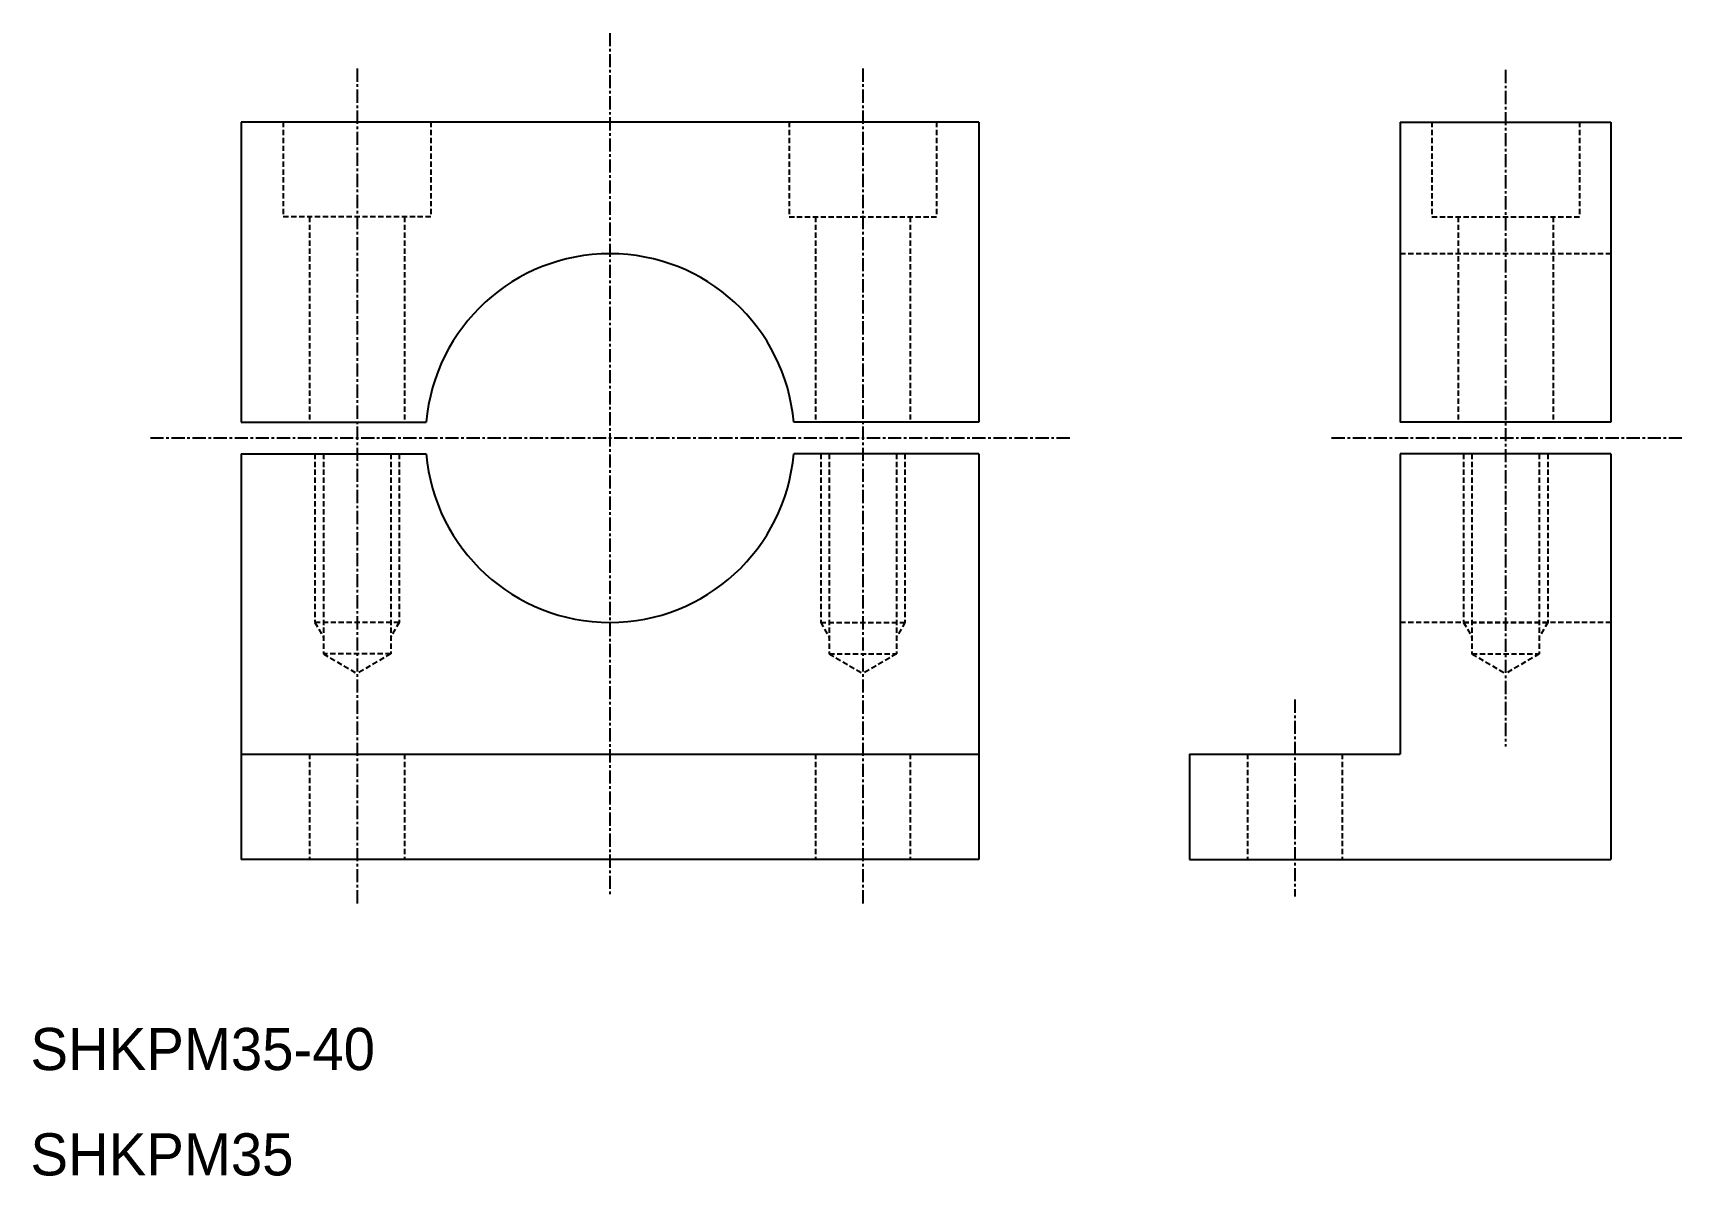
# Model space of a CAD drawing. Extents: x 10 to 167, y 10 to 118.
import ezdxf

# ---------------------------------------------------------------- set-up
doc = ezdxf.new("R2010")
doc.units = 0
doc.linetypes.add('CENTER', pattern=[2, 1.25, -0.25, 0.25, -0.25])
doc.linetypes.add('DASHED', pattern=[0.75, 0.5, -0.25])
doc.layers.get('0').update_dxf_attribs({"linetype": 'CONTINUOUS'})
doc.layers.add('CENTER', color=1, linetype='CENTER')

msp = doc.modelspace()

# ---------------------------------------------------------------- linework, layer by layer
at = {"color": 7, "linetype": 'CONTINUOUS'}
for p, q in [((30, 110), (30, 81.5)), ((100, 110), (30, 110)), ((100, 110), (100, 81.5)), ((140, 110), (140, 81.5)), ((140, 110), (160, 110)), ((160, 110), (160, 81.5)), ((30, 81.5), (47.56, 81.5)), ((100, 81.5), (82.44, 81.5)), ((160, 81.5), (140, 81.5)), ((30, 78.5), (30, 40)), ((30, 78.5), (47.56, 78.5)), ((100, 78.5), (82.44, 78.5)), ((100, 78.5), (100, 40)), ((160, 78.5), (140, 78.5)), ((140, 78.5), (140, 50)), ((160, 78.5), (160, 40)), ((30, 50), (100, 50)), ((120, 50), (140, 50)), ((120, 50), (120, 40)), ((100, 40), (30, 40)), ((65, 40), (65, 40)), ((82.5, 40), (82.5, 40)), ((120, 40), (160, 40))]:
    msp.add_line(p, q, dxfattribs=at)
at = {"color": 3, "linetype": 'DASHED'}
for p, q in [((34, 110), (34, 101)), ((48, 110), (48, 101)), ((82, 110), (82, 101)), ((96, 110), (96, 101)), ((143, 110), (143, 101)), ((157, 110), (157, 101)), ((48, 101), (34, 101)), ((36.5, 101), (36.5, 81.5)), ((45.5, 101), (45.5, 81.5)), ((82, 101), (96, 101)), ((84.5, 101), (84.5, 81.5)), ((93.5, 101), (93.5, 81.5)), ((143, 101), (157, 101)), ((145.5, 101), (145.5, 81.5)), ((154.5, 101), (154.5, 81.5)), ((160, 97.5), (140, 97.5)), ((37, 78.5), (37, 62.5)), ((37.8, 78.5), (37.8, 59.5)), ((44.2, 78.5), (44.2, 59.5)), ((45, 78.5), (45, 62.5)), ((85, 78.5), (85, 62.5)), ((85.8, 78.5), (85.8, 59.5)), ((92.2, 78.5), (92.2, 59.5)), ((93, 78.5), (93, 62.5)), ((146, 78.5), (146, 62.5)), ((146.8, 78.5), (146.8, 59.5)), ((153.2, 78.5), (153.2, 59.5)), ((154, 78.5), (154, 62.5)), ((45, 62.5), (37, 62.5)), ((37, 62.5), (37.8, 61.11)), ((45, 62.5), (44.2, 61.11)), ((85, 62.5), (93, 62.5)), ((85, 62.5), (85.8, 61.11)), ((93, 62.5), (92.2, 61.11)), ((160, 62.5), (140, 62.5)), ((146, 62.5), (154, 62.5)), ((146, 62.5), (146.8, 61.11)), ((154, 62.5), (153.2, 61.11)), ((37.8, 59.5), (41, 57.65)), ((44.2, 59.5), (37.8, 59.5)), ((44.2, 59.5), (41, 57.65)), ((85.8, 59.5), (92.2, 59.5)), ((85.8, 59.5), (89, 57.65)), ((92.2, 59.5), (89, 57.65)), ((146.8, 59.5), (153.2, 59.5)), ((146.8, 59.5), (150, 57.65)), ((153.2, 59.5), (150, 57.65)), ((36.5, 50), (36.5, 40)), ((45.5, 50), (45.5, 40)), ((84.5, 50), (84.5, 40)), ((93.5, 50), (93.5, 40)), ((125.5, 50), (125.5, 40)), ((134.5, 50), (134.5, 40))]:
    msp.add_line(p, q, dxfattribs=at)
at = {"color": 7, "linetype": 'CONTINUOUS'}
for start, end in [(4.9171, 175.0829), (184.9171, 355.0829)]:
    msp.add_arc((65, 80), 17.5, start, end, dxfattribs=at)
at = {"layer": 'CENTER', "color": 1, "linetype": 'CENTER'}
for p, q in [((65, 118.45), (65, 36.69)), ((41, 115.08), (41, 35.73)), ((89, 115.08), (89, 35.73)), ((150, 114.95), (150, 50.72)), ((108.64, 80), (21.36, 80)), ((166.74, 80), (133.26, 80)), ((130, 55.17), (130, 36.49))]:
    msp.add_line(p, q, dxfattribs=at)

# ---------------------------------------------------------------- texts
at = {"color": 7, "linetype": 'CONTINUOUS'}
for s, p in [('SHKPM35-40', (10, 20)), ('SHKPM35', (10, 10))]:
    msp.add_text(s, height=4, dxfattribs=at).set_placement(p)

doc.saveas('drawing.dxf')
